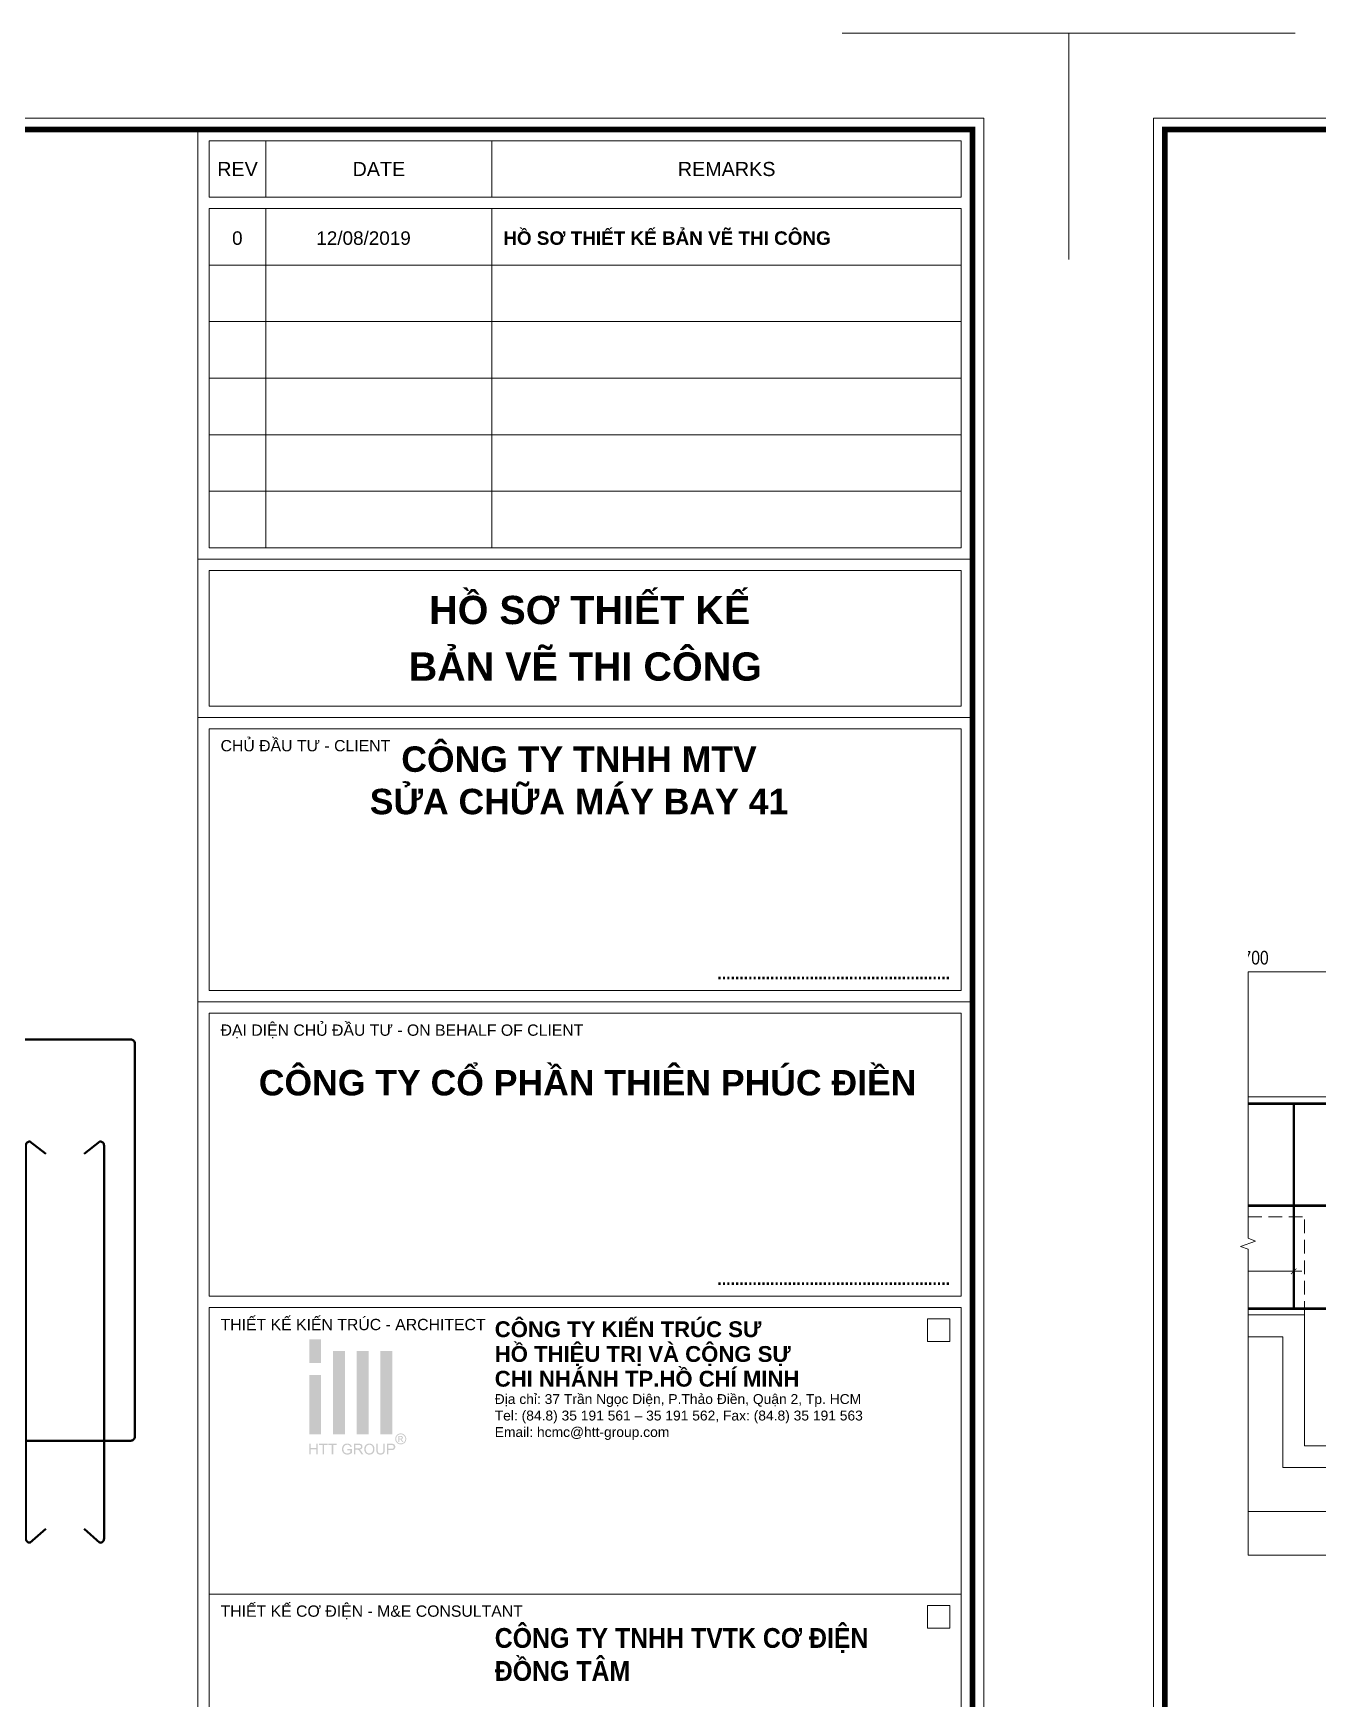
# Model space of a CAD drawing. Header units: millimetres. Extents: x 3014920 to 3563667, y -1638653 to -1356471.
# Drawn here: x 3297287 to 3303176, y -1613312 to -1605675 of the extents above; entities that cross this region are included whole.
import ezdxf
from ezdxf.enums import TextEntityAlignment as Align
from ezdxf.xclip import XClip

# ---------------------------------------------------------------- set-up
doc = ezdxf.new("R2010")
doc.units = ezdxf.units.MM
doc.header["$MEASUREMENT"] = 0
doc.header["$XCLIPFRAME"] = 0
doc.header["$PDMODE"] = 2
doc.linetypes.add('HIDDEN', pattern=[0.375, 0.25, -0.125])
doc.layers.get('0').update_dxf_attribs({"lineweight": 9})
doc.layers.get('Defpoints').update_dxf_attribs({"color": 10, "lineweight": 0})
for name, color, linetype, lineweight in [('CDAI', 21, 'Continuous', 40), ('CTHEP', 50, 'Continuous', 50), ('DBAO', 90, 'Continuous', 13), ('DGIONG', 130, 'Continuous', 13), ('DMo', 9, 'HIDDEN', 9), ('KTH', 154, 'Continuous', 9), ('Net khuat', 8, 'HIDDEN', 13)]:
    doc.layers.add(name, color=color, linetype=linetype, lineweight=lineweight)
doc.layers.add('CHG_XX_Khung ten$0$TKTC', color=1, linetype='Continuous')
doc.styles.add('CHG_XX_Khung ten$0$A1 BORDER$0$ARIAL', font='arial.ttf')
doc.styles.add('CHG_XX_Khung ten$0$A1 BORDER$0$Arial - Bold', font='arialbd.ttf', dxfattribs={"height": 2.5})
doc.styles.add('CHG_XX_Khung ten$0$A1 BORDER$0$Title Block DD$0$ARIAL', font='arial.ttf')
doc.styles.add('CHG_XX_Khung ten$0$A1 BORDER$0$Title Block DD$0$Arial - Bold', font='arialbd.ttf', dxfattribs={"height": 2.5})
doc.styles.add('CHG_XX_Khung ten$0$arial', font='arial.ttf')
doc.styles.add('CHG_XX_Khung ten$0$Arial - Bold', font='arialbd.ttf')
doc.styles.add('CHG_XX_Khung ten$0$ArialB', font='arialbd.ttf')
doc.styles.add('TTP-HelCon', font='VHELVCN_0.TTF')
doc.dimstyles.new('TTP-25', dxfattribs={"dimscale": 25, "dimtxt": 2.5, "dimasz": 1, "dimexe": 1, "dimexo": 1, "dimgap": 0.09, "dimtad": 0, "dimdec": 4, "dimrnd": 1, "dimzin": 9, "dimdsep": 46, "dimtxsty": 'TTP-HelCon', "dimblk": 'ARCHTICK', "dimcen": 0.09, "dimdle": 1.5, "dimclrd": 256, "dimclre": 256, "dimclrt": 7, "dimadec": 0, "dimazin": 0, "dimtfac": 1, "dimtdec": 4, "dimtmove": 0, "dimatfit": 3, "dimldrblk": 'ARCHTICK', "dimfxl": 1, "dimtvp": 1, "dimtolj": 1, "dimtzin": 0, "dimarcsym": 0})

# ---------------------------------------------------------------- blocks, each defined once
blk = doc.blocks.new('_ArchTick')
at = {"color": 0, "linetype": 'ByBlock', "const_width": 0.15}
blk.add_lwpolyline([(-0.5, -0.5), (0.5, 0.5)], dxfattribs=at)
blk = doc.blocks.new('*D699')
at = {"layer": 'Defpoints', "color": 0, "transparency": 16777216}
for p in [(14499.6, -602.9), (15524.6, -602.9), (14499.6, -800)]:
    blk.add_point(p, dxfattribs=at)
at = {"layer": 'KTH', "lineweight": -2, "transparency": 16777216}
for p, q in [((14499.6, -627.9), (14499.6, -825)), ((15524.6, -627.9), (15524.6, -825)), ((15562.1, -800), (14462.1, -800))]:
    blk.add_line(p, q, dxfattribs=at)
at = {"layer": 'KTH', "lineweight": -2, "transparency": 16777216, "xscale": 25, "yscale": 25, "zscale": 25, "rotation": 180}
blk.add_blockref('_ArchTick', (14499.6, -800), dxfattribs=at)
at = {"layer": 'KTH', "lineweight": -2, "transparency": 16777216, "xscale": 25, "yscale": 25, "zscale": 25}
blk.add_blockref('_ArchTick', (15524.6, -800), dxfattribs=at)
at = {"layer": 'KTH', "color": 7, "transparency": 16777216, "insert": (15012.1, -730.1), "char_height": 62.5, "attachment_point": 5, "style": 'TTP-HelCon'}
blk.add_mtext('\\A1;6Þ14a250-3', dxfattribs=at)
blk = doc.blocks.new('*D701')
at = {"layer": 'Defpoints', "color": 0, "transparency": 16777216}
for p in [(14499.6, -1600), (15924.6, -1600), (14499.6, -1901)]:
    blk.add_point(p, dxfattribs=at)
at = {"layer": 'KTH', "lineweight": -2, "transparency": 16777216}
for p, q in [((14499.6, -1625), (14499.6, -1926)), ((15924.6, -1625), (15924.6, -1926)), ((15962.1, -1901), (14462.1, -1901))]:
    blk.add_line(p, q, dxfattribs=at)
at = {"layer": 'KTH', "lineweight": -2, "transparency": 16777216, "xscale": 25, "yscale": 25, "zscale": 25, "rotation": 180}
blk.add_blockref('_ArchTick', (14499.6, -1901), dxfattribs=at)
at = {"layer": 'KTH', "lineweight": -2, "transparency": 16777216, "xscale": 25, "yscale": 25, "zscale": 25}
blk.add_blockref('_ArchTick', (15924.6, -1901), dxfattribs=at)
at = {"layer": 'KTH', "color": 7, "transparency": 16777216, "insert": (15212.1, -1837.2), "char_height": 62.5, "attachment_point": 5, "style": 'TTP-HelCon'}
blk.add_mtext('\\A1;1425', dxfattribs=at)
blk = doc.blocks.new('*D746')
at = {"layer": 'Defpoints', "color": 0, "transparency": 16777216}
for p in [(10500, -1600), (22750, -1600), (10500, -2101)]:
    blk.add_point(p, dxfattribs=at)
at = {"layer": 'KTH', "lineweight": -2, "transparency": 16777216}
for p, q in [((10500, -1625), (10500, -2126)), ((22750, -1625), (22750, -2126)), ((22787.5, -2101), (10462.5, -2101))]:
    blk.add_line(p, q, dxfattribs=at)
at = {"layer": 'KTH', "lineweight": -2, "transparency": 16777216, "xscale": 25, "yscale": 25, "zscale": 25, "rotation": 180}
blk.add_blockref('_ArchTick', (10500, -2101), dxfattribs=at)
at = {"layer": 'KTH', "lineweight": -2, "transparency": 16777216, "xscale": 25, "yscale": 25, "zscale": 25}
blk.add_blockref('_ArchTick', (22750, -2101), dxfattribs=at)
at = {"layer": 'KTH', "color": 7, "transparency": 16777216, "insert": (16625, -2037.2), "char_height": 62.5, "attachment_point": 5, "style": 'TTP-HelCon'}
blk.add_mtext('\\A1;12250', dxfattribs=at)
blk = doc.blocks.new('*D755')
at = {"layer": 'Defpoints', "color": 0, "transparency": 16777216}
for p in [(15699.7, 574), (14999.7, 300), (15699.7, 300)]:
    blk.add_point(p, dxfattribs=at)
at = {"layer": 'KTH', "lineweight": -2, "transparency": 16777216}
for p, q in [((14962.2, 574), (15737.2, 574)), ((14999.7, 325), (14999.7, 599)), ((15699.7, 325), (15699.7, 599))]:
    blk.add_line(p, q, dxfattribs=at)
at = {"layer": 'KTH', "lineweight": -2, "transparency": 16777216, "xscale": 25, "yscale": 25, "zscale": 25, "rotation": 180}
blk.add_blockref('_ArchTick', (14999.7, 574), dxfattribs=at)
at = {"layer": 'KTH', "lineweight": -2, "transparency": 16777216, "xscale": 25, "yscale": 25, "zscale": 25}
blk.add_blockref('_ArchTick', (15699.7, 574), dxfattribs=at)
at = {"layer": 'KTH', "color": 7, "transparency": 16777216, "insert": (15349.7, 637.8), "char_height": 62.5, "attachment_point": 5, "style": 'TTP-HelCon'}
blk.add_mtext('\\A1;700', dxfattribs=at)
blk = doc.blocks.new('CHG_XX_Khung ten$0$A1 BORDER$0$HTT-Logo')
at = {"true_color": 0x134fb3}
h = blk.add_hatch(color=154, dxfattribs=at)
h.paths.add_polyline_path([(3, 29.1), (0, 29.1), (0, 23.1), (3, 23.1)])
h.paths.add_polyline_path([(3, 20.1), (0, 20.1), (0, 5.1), (3, 5.1)])
h.paths.add_polyline_path([(9, 26.1), (6, 26.1), (6, 5.1), (9, 5.1)])
h.paths.add_polyline_path([(15, 26.1), (12, 26.1), (12, 5.1), (15, 5.1)])
h.paths.add_polyline_path([(21, 26.1), (18, 26.1), (18, 5.1), (21, 5.1)])
h.paths.add_polyline_path([(2.12, 2.7), (1.76, 2.7), (1.76, 1.59), (0.36, 1.59), (0.36, 2.7), (0, 2.7), (0, 0), (0.36, 0), (0.36, 1.27), (1.76, 1.27), (1.76, 0), (2.12, 0)])
h.paths.add_polyline_path([(4.65, 2.7), (2.51, 2.7), (2.51, 2.38), (3.4, 2.38), (3.4, 0), (3.76, 0), (3.76, 2.38), (4.65, 2.38)])
h.paths.add_polyline_path([(6.95, 2.7), (4.81, 2.7), (4.81, 2.38), (5.7, 2.38), (5.7, 0), (6.06, 0), (6.06, 2.38), (6.95, 2.38)])
h.paths.add_polyline_path([(8.64, 1.36), (8.64, 1.41), (8.66, 1.58), (8.69, 1.75), (8.75, 1.9), (8.81, 2.03), (8.92, 2.17), (9.05, 2.28), (9.2, 2.37), (9.29, 2.39), (9.45, 2.43), (9.65, 2.44), (9.84, 2.42), (10, 2.37), (10.14, 2.29), (10.26, 2.18), (10.34, 2.03), (10.41, 1.86), (10.73, 1.95), (10.68, 2.11), (10.61, 2.26), (10.53, 2.39), (10.45, 2.47), (10.31, 2.57), (10.16, 2.65), (10.13, 2.66), (9.97, 2.71), (9.8, 2.74), (9.63, 2.75), (9.55, 2.74), (9.38, 2.73), (9.21, 2.7), (9.06, 2.65), (8.91, 2.58), (8.88, 2.56), (8.75, 2.47), (8.63, 2.36), (8.53, 2.23), (8.44, 2.07), (8.41, 1.99), (8.35, 1.84), (8.31, 1.68), (8.28, 1.51), (8.27, 1.34), (8.28, 1.26), (8.29, 1.09), (8.32, 0.92), (8.38, 0.77), (8.44, 0.62), (8.46, 0.58), (8.55, 0.44), (8.66, 0.32), (8.79, 0.21), (8.93, 0.12), (9, 0.09), (9.15, 0.03), (9.31, -0.01), (9.48, -0.04), (9.65, -0.05), (9.73, -0.04), (9.9, -0.03), (10.07, 0.01), (10.23, 0.06), (10.34, 0.11), (10.48, 0.18), (10.63, 0.27), (10.77, 0.38), (10.77, 1.38), (9.63, 1.38), (9.63, 1.06), (10.42, 1.06), (10.42, 0.56), (10.39, 0.53), (10.26, 0.45), (10.09, 0.37), (9.96, 0.32), (9.8, 0.29), (9.63, 0.28), (9.62, 0.28), (9.45, 0.29), (9.28, 0.33), (9.12, 0.4), (8.97, 0.49), (8.86, 0.61), (8.77, 0.75), (8.73, 0.85), (8.68, 1), (8.65, 1.17)])
h.paths.add_polyline_path([(13.16, 1.39), (13.28, 1.48), (13.3, 1.51), (13.39, 1.64), (13.44, 1.79), (13.46, 1.96), (13.46, 2.06), (13.42, 2.22), (13.35, 2.37), (13.31, 2.43), (13.19, 2.55), (13.05, 2.63), (13.01, 2.64), (12.87, 2.67), (12.7, 2.69), (12.5, 2.7), (11.3, 2.7), (11.3, 0), (11.66, 0), (11.66, 1.2), (12.07, 1.2), (12.11, 1.2), (12.28, 1.19), (12.44, 1.11), (12.49, 1.07), (12.62, 0.93), (12.67, 0.86), (12.77, 0.73), (12.88, 0.56), (13.23, 0), (13.68, 0), (13.21, 0.73), (13.13, 0.85), (13.03, 0.98), (12.92, 1.09), (12.86, 1.14), (12.7, 1.23), (12.86, 1.26), (13.03, 1.31)])
h.paths.add_polyline_path([(11.66, 1.51), (11.66, 2.4), (12.51, 2.4), (12.67, 2.39), (12.83, 2.35), (12.97, 2.27), (13.06, 2.13), (13.09, 1.96), (13.08, 1.87), (13.02, 1.72), (12.96, 1.64), (12.8, 1.55), (12.62, 1.52), (12.43, 1.51)], flags=16)
h.paths.add_polyline_path([(16.49, 1.43), (16.48, 1.6), (16.44, 1.77), (16.4, 1.92), (16.34, 2.07), (16.33, 2.09), (16.24, 2.23), (16.14, 2.36), (16.02, 2.47), (15.88, 2.57), (15.85, 2.59), (15.7, 2.66), (15.54, 2.71), (15.38, 2.74), (15.2, 2.75), (15.15, 2.75), (14.98, 2.73), (14.82, 2.7), (14.66, 2.64), (14.52, 2.57), (14.39, 2.48), (14.27, 2.37), (14.18, 2.26), (14.1, 2.14), (14.03, 2), (13.98, 1.84), (13.94, 1.68), (13.92, 1.5), (13.91, 1.31), (13.91, 1.29), (13.92, 1.12), (13.95, 0.96), (14, 0.8), (14.07, 0.64), (14.07, 0.62), (14.16, 0.48), (14.26, 0.35), (14.38, 0.23), (14.52, 0.14), (14.56, 0.12), (14.71, 0.04), (14.86, -0.01), (15.03, -0.04), (15.2, -0.05), (15.21, -0.05), (15.38, -0.03), (15.55, 0), (15.7, 0.05), (15.86, 0.12), (15.87, 0.13), (16.01, 0.22), (16.13, 0.33), (16.24, 0.46), (16.33, 0.61), (16.36, 0.69), (16.42, 0.84), (16.46, 1), (16.48, 1.17), (16.49, 1.35)])
h.paths.add_polyline_path([(14.28, 1.45), (14.3, 1.64), (14.34, 1.81), (14.4, 1.95), (14.47, 2.08), (14.57, 2.2), (14.73, 2.32), (14.88, 2.38), (15.04, 2.43), (15.21, 2.44), (15.38, 2.42), (15.54, 2.38), (15.69, 2.31), (15.82, 2.2), (15.93, 2.07), (16.01, 1.93), (16.04, 1.85), (16.09, 1.7), (16.12, 1.53), (16.12, 1.32), (16.11, 1.12), (16.08, 0.95), (16.03, 0.79), (15.96, 0.66), (15.86, 0.54), (15.8, 0.48), (15.67, 0.38), (15.53, 0.32), (15.37, 0.27), (15.2, 0.26), (15.12, 0.26), (14.95, 0.29), (14.8, 0.35), (14.67, 0.43), (14.54, 0.54), (14.45, 0.66), (14.37, 0.8), (14.32, 0.95), (14.29, 1.12), (14.28, 1.31)], flags=16)
h.paths.add_polyline_path([(17.31, 2.7), (16.96, 2.7), (16.96, 1.12), (16.96, 0.93), (16.98, 0.75), (17.02, 0.6), (17.06, 0.46), (17.07, 0.44), (17.15, 0.3), (17.27, 0.18), (17.4, 0.08), (17.51, 0.03), (17.67, -0.01), (17.84, -0.04), (18.02, -0.05), (18.2, -0.04), (18.37, -0.01), (18.52, 0.04), (18.66, 0.1), (18.68, 0.12), (18.81, 0.22), (18.91, 0.35), (18.99, 0.49), (19.02, 0.61), (19.06, 0.76), (19.07, 0.94), (19.08, 1.14), (19.08, 2.7), (18.72, 2.7), (18.72, 1.14), (18.72, 1.06), (18.71, 0.86), (18.68, 0.69), (18.62, 0.55), (18.55, 0.45), (18.49, 0.4), (18.36, 0.33), (18.19, 0.29), (17.99, 0.28), (17.92, 0.28), (17.75, 0.31), (17.6, 0.37), (17.46, 0.48), (17.38, 0.63), (17.34, 0.77), (17.32, 0.94), (17.31, 1.14)])
h.paths.add_polyline_path([(21.42, 1.25), (21.52, 1.34), (21.6, 1.45), (21.67, 1.59), (21.72, 1.75), (21.73, 1.92), (21.73, 1.97), (21.71, 2.13), (21.65, 2.29), (21.56, 2.44), (21.44, 2.55), (21.42, 2.56), (21.27, 2.63), (21.1, 2.67), (21.05, 2.68), (20.89, 2.7), (20.69, 2.7), (19.67, 2.7), (19.67, 0), (20.03, 0), (20.03, 1.1), (20.72, 1.1), (20.76, 1.1), (20.96, 1.11), (21.14, 1.14), (21.29, 1.19)])
h.paths.add_polyline_path([(20.03, 1.42), (20.03, 2.38), (20.72, 2.38), (20.93, 2.37), (21.06, 2.36), (21.16, 2.31), (21.28, 2.2), (21.34, 2.08), (21.37, 1.91), (21.36, 1.82), (21.31, 1.67), (21.22, 1.54), (21.09, 1.47), (20.93, 1.43), (20.73, 1.42)], flags=16)
h.paths.add_polyline_path([(23.87, 2.76), (24.01, 2.85), (24.13, 2.96), (24.24, 3.09), (24.33, 3.24), (24.35, 3.28), (24.42, 3.44), (24.47, 3.6), (24.5, 3.76), (24.51, 3.93), (24.51, 3.98), (24.49, 4.15), (24.46, 4.31), (24.4, 4.47), (24.33, 4.62), (24.29, 4.69), (24.19, 4.82), (24.08, 4.94), (23.95, 5.05), (23.81, 5.14), (23.77, 5.16), (23.61, 5.23), (23.45, 5.28), (23.29, 5.31), (23.12, 5.32), (23.08, 5.31), (22.92, 5.3), (22.76, 5.27), (22.6, 5.21), (22.44, 5.14), (22.38, 5.1), (22.24, 5.01), (22.12, 4.89), (22.01, 4.77), (21.92, 4.62), (21.89, 4.57), (21.82, 4.41), (21.77, 4.25), (21.74, 4.09), (21.73, 3.93), (21.73, 3.87), (21.75, 3.71), (21.79, 3.55), (21.84, 3.39), (21.92, 3.24), (21.95, 3.18), (22.05, 3.04), (22.16, 2.92), (22.29, 2.81), (22.43, 2.72), (22.48, 2.7), (22.64, 2.63), (22.79, 2.58), (22.96, 2.55), (23.12, 2.54), (23.18, 2.54), (23.34, 2.55), (23.5, 2.59), (23.66, 2.65), (23.82, 2.72)])
h.paths.add_polyline_path([(22.55, 2.92), (22.45, 2.98), (22.32, 3.09), (22.21, 3.21), (22.12, 3.35), (22.07, 3.44), (22.01, 3.6), (21.98, 3.76), (21.96, 3.93), (21.97, 4.03), (22, 4.19), (22.05, 4.35), (22.12, 4.51), (22.18, 4.61), (22.29, 4.73), (22.41, 4.85), (22.56, 4.94), (22.64, 4.98), (22.8, 5.04), (22.96, 5.07), (23.12, 5.09), (23.21, 5.08), (23.37, 5.06), (23.53, 5.01), (23.69, 4.94), (23.79, 4.88), (23.92, 4.77), (24.03, 4.65), (24.13, 4.51), (24.17, 4.41), (24.23, 4.25), (24.27, 4.09), (24.28, 3.93), (24.28, 3.83), (24.25, 3.67), (24.2, 3.51), (24.13, 3.35), (24.07, 3.25), (23.96, 3.13), (23.84, 3.01), (23.7, 2.92), (23.61, 2.87), (23.45, 2.81), (23.29, 2.78), (23.12, 2.77), (23.02, 2.77), (22.86, 2.8), (22.7, 2.85)], flags=16)
h.paths.add_polyline_path([(22.51, 3.16), (22.51, 4.65), (23.03, 4.65), (23.23, 4.64), (23.4, 4.62), (23.55, 4.52), (23.6, 4.47), (23.66, 4.31), (23.67, 4.25), (23.64, 4.09), (23.55, 3.96), (23.42, 3.87), (23.24, 3.82), (23.37, 3.75), (23.46, 3.64), (23.57, 3.47), (23.77, 3.16), (23.47, 3.16), (23.34, 3.39), (23.23, 3.58), (23.14, 3.7), (23.09, 3.74), (22.94, 3.79), (22.9, 3.79), (22.76, 3.79), (22.76, 3.16)], flags=0)
h.paths.add_polyline_path([(22.76, 4), (22.76, 4.45), (23.03, 4.45), (23.13, 4.45), (23.27, 4.42), (23.37, 4.35), (23.41, 4.21), (23.33, 4.06), (23.24, 4.02), (23.05, 4)], flags=0)
blk = doc.blocks.new('CHG_XX_Khung ten')
for p, q in [((687, 577), (687, 17)), ((687, 501), (824, 501)), ((687, 473), (824, 473)), ((687, 422.69), (824, 422.69))]:
    blk.add_line(p, q)
at = {"linetype": 'Continuous'}
for p, q in [((699, 575), (699, 565)), ((739, 575), (739, 565)), ((699, 563), (699, 503)), ((739, 563), (739, 503))]:
    blk.add_line(p, q, dxfattribs=at)
for points in [[(15, 579), (826, 579), (826, 15), (15, 15)], [(816, 362.62), (820, 362.62), (820, 366.62), (816, 366.62)], [(816, 311.93), (820, 311.93), (820, 315.93), (816, 315.93)]]:
    blk.add_lwpolyline(points, close=True)
at = {"color": 4, "linetype": 'Continuous', "const_width": 1}
blk.add_lwpolyline([(17, 577), (824, 577), (824, 17), (17, 17)], close=True, dxfattribs=at)
at = {"linetype": 'Continuous'}
for points in [[(822, 565), (689, 565), (689, 575), (822, 575)], [(822, 553), (689, 553), (689, 563), (822, 563)], [(822, 543), (689, 543), (689, 553), (822, 553)], [(822, 533), (689, 533), (689, 543), (822, 543)], [(822, 523), (689, 523), (689, 533), (822, 533)], [(822, 513), (689, 513), (689, 523), (822, 523)], [(822, 503), (689, 503), (689, 513), (822, 513)], [(689, 499), (822, 499), (822, 475), (689, 475)], [(689, 368.62), (822, 368.62), (822, 317.93), (689, 317.93)], [(689, 317.93), (822, 317.93), (822, 289.93), (689, 289.93)]]:
    blk.add_lwpolyline(points, close=True, dxfattribs=at)
at = {"layer": 'Defpoints', "color": 1, "ltscale": 2}
for points in [[(40.06, 594), (0, 594), (0, 554)], [(800.94, 594), (841, 594), (841, 554)]]:
    blk.add_lwpolyline(points, dxfattribs=at)
at = {"xscale": 0.7, "yscale": 0.7, "zscale": 0.7}
blk.add_blockref('CHG_XX_Khung ten$0$A1 BORDER$0$HTT-Logo', (706.68, 342.64), dxfattribs=at)
for s, height, style, p in [('REV', 2.5, 'CHG_XX_Khung ten$0$A1 BORDER$0$ARIAL', (694, 570)), ('DATE', 2.5, 'CHG_XX_Khung ten$0$A1 BORDER$0$ARIAL', (719, 570)), ('REMARKS', 2.5, 'CHG_XX_Khung ten$0$A1 BORDER$0$ARIAL', (780.5, 570)), ('0', 2.39, 'CHG_XX_Khung ten$0$arial', (693.97, 557.78)), ('12/08/2019', 2.389, 'CHG_XX_Khung ten$0$arial', (716.29, 557.78))]:
    blk.add_text(s, height=height, dxfattribs=dict(style=style)).set_placement(p, align=Align.MIDDLE_CENTER)
for s, height, style, p in [('HỒ SƠ THIẾT KẾ BẢN VẼ THI CÔNG', 2.3887, 'CHG_XX_Khung ten$0$ArialB', (741, 557.78)), ('CHỦ ĐẦU TƯ - CLIENT', 2, 'CHG_XX_Khung ten$0$A1 BORDER$0$Title Block DD$0$ARIAL', (691, 468)), ('ĐẠI DIỆN CHỦ ĐẦU TƯ - ON BEHALF OF CLIENT ', 2, 'CHG_XX_Khung ten$0$A1 BORDER$0$Title Block DD$0$ARIAL', (691, 417.69)), ('THIẾT KẾ KIẾN TRÚC - ARCHITECT', 2, 'CHG_XX_Khung ten$0$A1 BORDER$0$ARIAL', (691, 365.62)), ('THIẾT KẾ CƠ ĐIỆN - M&E CONSULTANT', 2, 'CHG_XX_Khung ten$0$A1 BORDER$0$ARIAL', (691, 314.93))]:
    blk.add_text(s, height=height, dxfattribs=dict(style=style)).set_placement(p, align=Align.MIDDLE_LEFT)
at = {"style": 'CHG_XX_Khung ten$0$A1 BORDER$0$Title Block DD$0$Arial - Bold'}
for p in [(820, 427.69), (820, 373.62)]:
    blk.add_text('.....................................................', height=2, dxfattribs=at).set_placement(p, align=Align.MIDDLE_RIGHT)
at = {"ltscale": 10, "insert": (739.49, 366.19), "char_height": 2.8, "width": 76.248, "attachment_point": 1, "line_spacing_factor": 0.938532, "style": 'CHG_XX_Khung ten$0$A1 BORDER$0$Arial - Bold'}
blk.add_mtext('CÔNG TY KIẾN TRÚC SƯ\\PHỒ THIỆU TRỊ VÀ CỘNG SỰ\\PCHI NHÁNH TP.HỒ CHÍ MINH', dxfattribs=at)
at = {"ltscale": 10}
for s, insert, char_height, width, attachment_point, style in [('Địa chỉ: 37 Trần Ngọc Diện, P.Thảo Điền, Quận 2, Tp. HCM\\PTel: (84.8) 35 191 561 – 35 191 562, Fax: (84.8) 35 191 563\\PEmail: hcmc@htt-group.com', (739.49, 345.2), 1.75, 83.001, 7, 'CHG_XX_Khung ten$0$A1 BORDER$0$ARIAL'), ('{\\W0.9;CÔNG TY TNHH TVTK CƠ ĐIỆN \\PĐỒNG TÂM}', (739.49, 311.93), 3.5, 76.248, 1, 'CHG_XX_Khung ten$0$A1 BORDER$0$Arial - Bold')]:
    blk.add_mtext(s, dxfattribs=dict(at, insert=insert, char_height=char_height, width=width, attachment_point=attachment_point, style=style))
at = {"layer": 'CHG_XX_Khung ten$0$TKTC', "style": 'CHG_XX_Khung ten$0$Arial - Bold'}
for s, p in [('HỒ SƠ THIẾT KẾ', (756.29, 492)), ('BẢN VẼ THI CÔNG', (755.5, 482))]:
    blk.add_text(s, height=5, dxfattribs=at).set_placement(p, align=Align.MIDDLE_CENTER)
at = {"ltscale": 10, "char_height": 4.5, "attachment_point": 2, "style": 'CHG_XX_Khung ten$0$A1 BORDER$0$Title Block DD$0$Arial - Bold', "bg_fill": 2}
for s, insert, width in [('CÔNG TY TNHH MTV\\PSỬA CHỮA MÁY BAY 41', (754.39, 467.87), 83.001), ('CÔNG TY CỔ PHẦN THIÊN PHÚC ĐIỀN', (755.91, 410.64), 121.2929)]:
    blk.add_mtext(s, dxfattribs=dict(at, insert=insert, width=width))
at = {"linetype": 'Continuous'}
for points in [[(689, 471), (822, 471), (822, 424.69), (689, 424.69)], [(689, 420.69), (822, 420.69), (822, 370.62), (689, 370.62)]]:
    blk.add_lwpolyline(points, close=True, dxfattribs=at)
blk = doc.blocks.new('2Y-24')
at = {"layer": 'CDAI'}
blk.add_lwpolyline([(15524.58661, -30), (15524.58661, -970)], dxfattribs=at)
at = {"layer": 'CTHEP'}
for p, q in [((59365.00001, -500), (1530.00001, -500)), ((1530.00001, -970), (59445.00001, -970))]:
    blk.add_line(p, q, dxfattribs=at)
blk.add_lwpolyline([(1570.00001, -229.99859), (1570.00001, -30), (59445.00001, -30), (59445.00001, -229.56756)], dxfattribs=at)
at = {"layer": 'DBAO', "linetype": 'Continuous'}
blk.add_line((10950.00001, 0), (15699.58653, 0), dxfattribs=at)
at = {"layer": 'DBAO', "linetype": 'Continuous', "flags": 128}
for points in [[(1500.00001, 200), (1500.00001, -1000), (15574.58661, -1000)], [(1500.00001, -1100), (15474.58661, -1100)]]:
    blk.add_lwpolyline(points, dxfattribs=at)
at = {"layer": 'DBAO'}
for points in [[(15574.58661, -1000), (15574.58661, -1600), (16274.5866, -1600), (16274.5866, -1000)], [(15474.58661, -1100), (15474.58661, -1700), (16374.5866, -1700), (16374.5866, -1100)]]:
    blk.add_lwpolyline(points, dxfattribs=at)
at = {"layer": 'Net khuat', "ltscale": 250}
for p in [(11800.00158, -550), (15574.58661, -1000)]:
    blk.add_line(p, (15574.58661, -550), dxfattribs=at)
at = {"layer": 'KTH'}
for base, p1, p2, picture, middle in [((15699.6888, 574.00461), (14999.69047, 300), (15699.6888, 300), '*D755', (15349.68963, 637.83794)), ((14499.58653, -1901.04426), (15924.58661, -1600), (14499.58653, -1600), '*D701', (15212.08657, -1837.21093))]:
    dim = blk.add_linear_dim(base=base, p1=p1, p2=p2, angle=180, dimstyle='TTP-25', override={"dimtmove": 1}, dxfattribs=at)
    dim.commit()
    dim.dimension.update_dxf_attribs({"geometry": picture, "text_midpoint": middle})
dim = blk.add_linear_dim(base=(14499.58653, -800), p1=(15524.58661, -602.86333), p2=(14499.58653, -602.86333), angle=180, text='6Þ14a250-3', dimstyle='TTP-25', override={"dimtmove": 1}, dxfattribs=at)
dim.commit()
dim.dimension.update_dxf_attribs({"geometry": '*D699', "text_midpoint": (15012.08657, -730.08334)})
dim = blk.add_linear_dim(base=(10500.00181, -2101), p1=(22750.00001, -1600), p2=(10500.00181, -1600), dimstyle='TTP-25', override={"dimtmove": 1}, dxfattribs=at)
dim.commit()
dim.dimension.update_dxf_attribs({"geometry": '*D746', "text_midpoint": (16625.00091, -2037.16667)})

msp = doc.modelspace()

# ---------------------------------------------------------------- linework, layer by layer
at = {"layer": 'CDAI'}
msp.add_lwpolyline([(3297130.97909, -1610288.66128), (3297733.47909, -1610288.66128, -0.4142135624), (3297752.22909, -1610307.41128), (3297752.22909, -1612109.91128, -0.4142135624), (3297733.47909, -1612128.66128), (3297130.97909, -1612128.66128, -0.4142135624), (3297112.22909, -1612109.91128), (3297112.22909, -1610307.41128, -0.4142135624)], format="xyb", close=True, dxfattribs=at)
for points in [[(3297344.53593, -1612533.39902), (3297271.69338, -1612596.33243, -0.4142135624), (3297252.94338, -1612577.58243), (3297252.94338, -1610775.08243, -0.4142135624), (3297271.69338, -1610756.33243), (3297344.53593, -1610812.7372)], [(3297519.92225, -1612533.39902), (3297592.7648, -1612596.33243, 0.4142135624), (3297611.5148, -1612577.58243), (3297611.5148, -1610775.08243, 0.4142135624), (3297592.7648, -1610756.33243), (3297519.92225, -1610812.7372)]]:
    msp.add_lwpolyline(points, format="xyb", dxfattribs=at)
at = {"layer": 'DGIONG', "linetype": 'Continuous', "flags": 128}
msp.add_lwpolyline([(3302856.62266, -1612652.87732), (3302856.62275, -1611250.44566), (3302822.27928, -1611237.94566), (3302890.96622, -1611212.94566), (3302856.62275, -1611200.44566), (3302856.62264, -1609977.87271)], dxfattribs=at)

# ---------------------------------------------------------------- block references
at = {"layer": 'DMo'}
ref = msp.add_blockref('2Y-24', (3287541.3526, -1610551.87732), dxfattribs=at)
XClip(ref).set_block_clipping_path([(15315.2700032932, -2504.5849999781), (32036.3785386621, 970.6835081088)])

# ---------------------------------------------------------------- next in the draw order: block references
at = {"color": 5, "xscale": 25.92478421704392, "yscale": 25.92478421704392, "zscale": 25.92478421704392}
msp.add_blockref('CHG_XX_Khung ten', (3280231.54967, -1621074.38806), dxfattribs=at)

# ---------------------------------------------------------------- next in the draw order: block references
msp.add_blockref('CHG_XX_Khung ten', (3302034.29319, -1621074.38806), dxfattribs=at)

doc.saveas('drawing.dxf')
